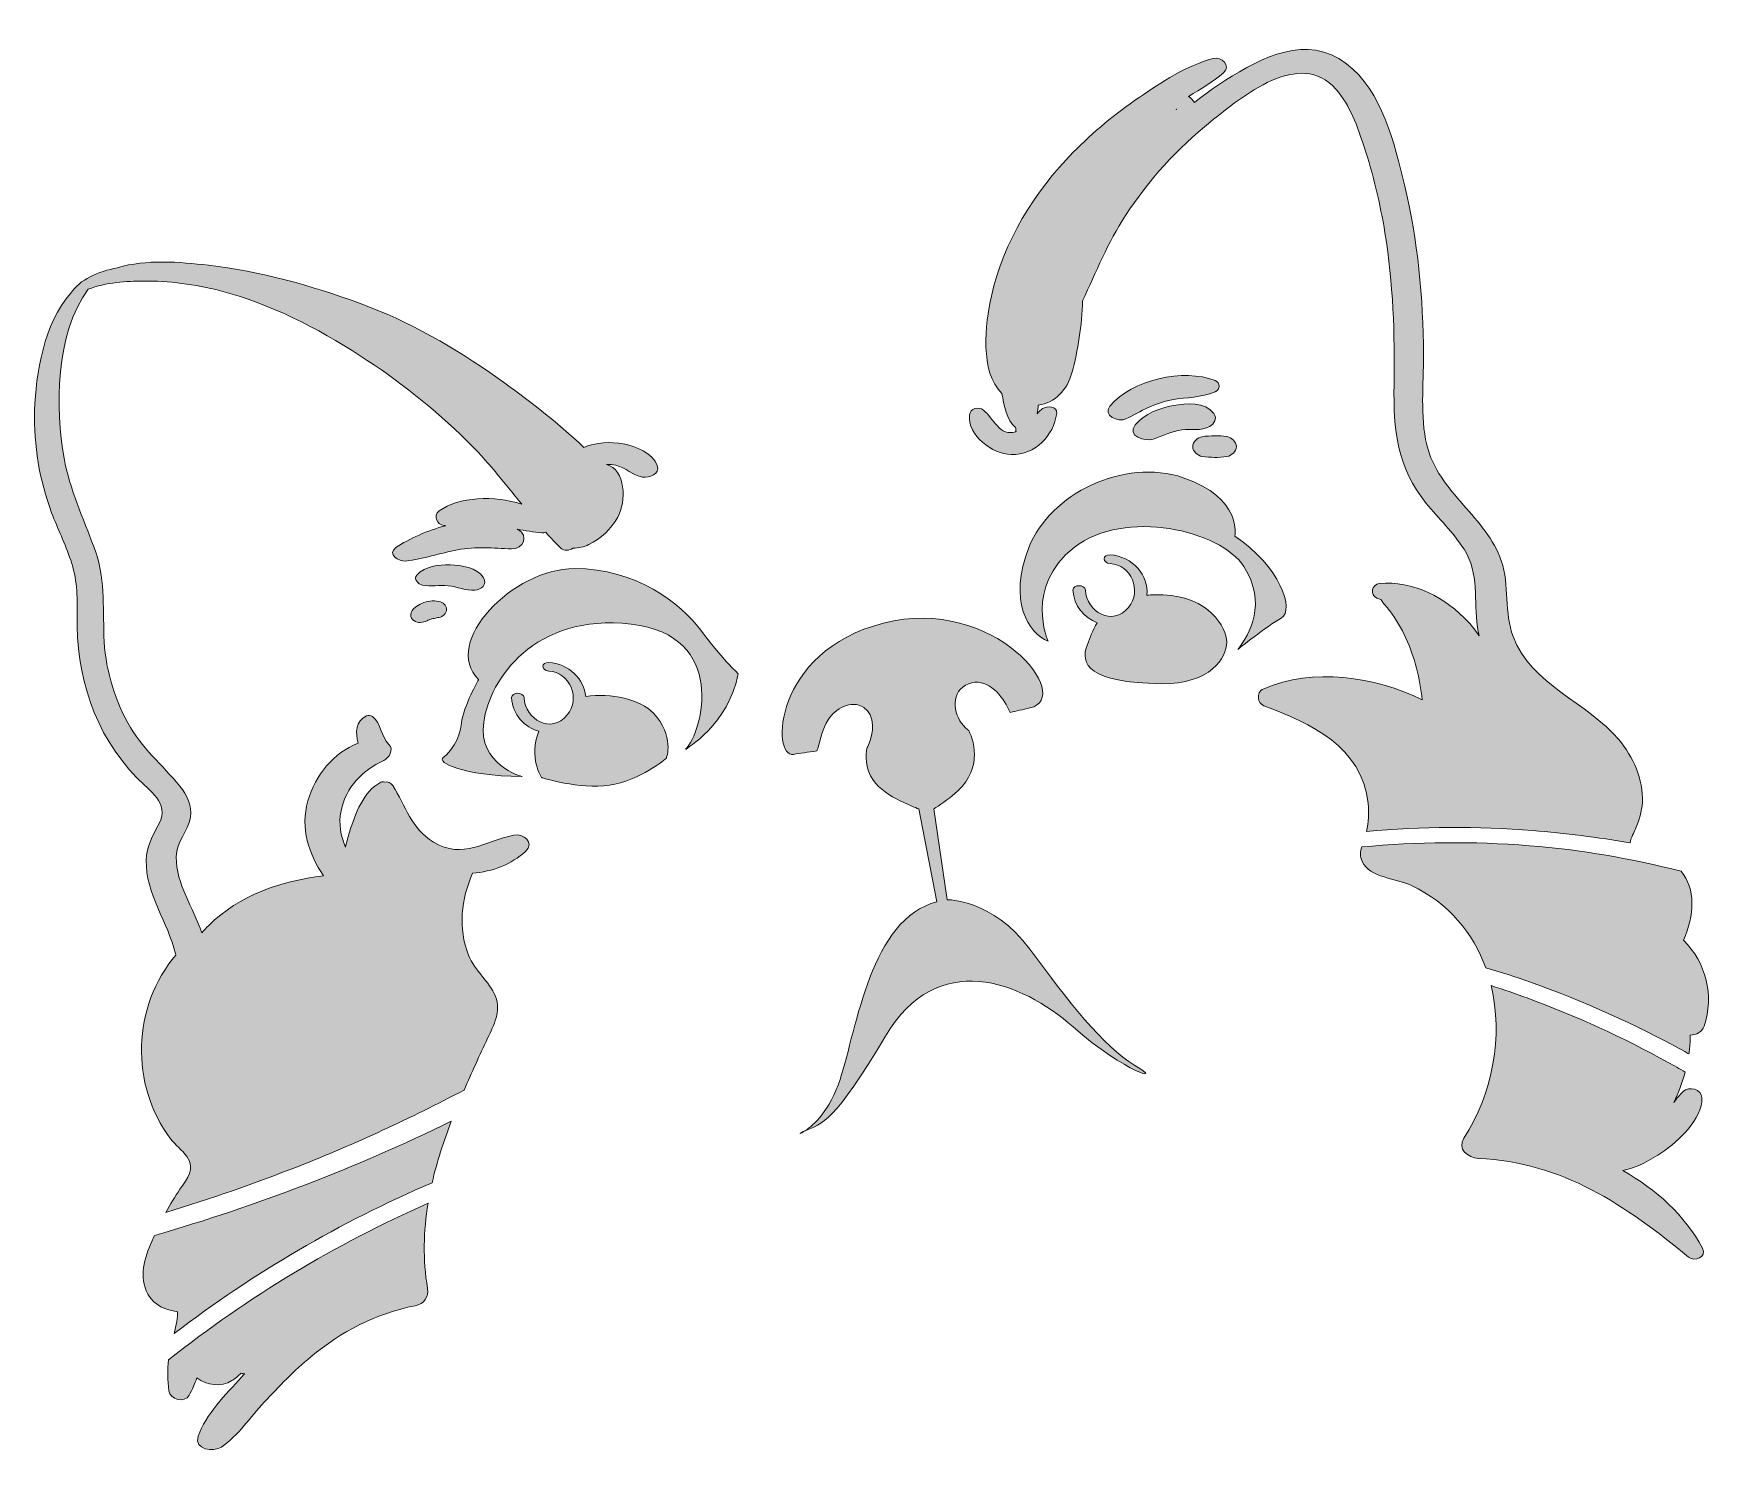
# Model space of a CAD drawing. Header units: inches. Extents: x 0.06 to 5.71, y -5.1 to -0.33.
import ezdxf

# ---------------------------------------------------------------- set-up
doc = ezdxf.new("R2010")
doc.units = ezdxf.units.IN
doc.header["$MEASUREMENT"] = 0
doc.layers.add('Layer 2', color=7, linetype='Continuous')

# ---------------------------------------------------------------- blocks, each defined once
blk = doc.blocks.new('block 2')
at = {"layer": 'Layer 2', "lineweight": 0}
for points, knots in [([(4.548, -2.9188), (4.5265, -2.7266), (4.3566, -2.6508), (4.1977, -2.5902), (4.184, -2.585), (4.179, -2.5751), (4.1798, -2.5651), (4.177, -2.5531), (4.1816, -2.5402), (4.1976, -2.5331), (4.3605, -2.4609), (4.5707, -2.4922), (4.7297, -2.57), (4.7223, -2.4987), (4.7046, -2.4287), (4.6752, -2.3631), (4.6603, -2.33), (4.6428, -2.3), (4.6209, -2.2713), (4.6105, -2.2577), (4.5992, -2.2463), (4.5904, -2.2332), (4.5862, -2.2315), (4.5821, -2.2298), (4.5778, -2.2281), (4.5528, -2.2179), (4.5599, -2.1824), (4.5857, -2.1795), (4.6971, -2.1672), (4.8116, -2.2283), (4.8852, -2.3091), (4.8974, -2.3226), (4.9096, -2.3382), (4.9214, -2.3552), (4.9191, -2.3458), (4.9171, -2.3363), (4.9157, -2.3265), (4.9025, -2.234), (4.9233, -2.1476), (4.8704, -2.0641), (4.8347, -2.0077), (4.7855, -1.9612), (4.7434, -1.9097), (4.646, -1.7904), (4.6325, -1.6612), (4.6351, -1.5118), (4.638, -1.3405), (4.6322, -1.1693), (4.6046, -1), (4.5886, -0.9021), (4.5655, -0.8051), (4.5345, -0.7108), (4.5122, -0.6431), (4.4873, -0.5716), (4.4395, -0.5171), (4.3192, -0.3799), (4.1242, -0.5409), (4.0179, -0.6267), (3.9067, -0.7165), (3.81, -0.8227), (3.7317, -0.9422), (3.6724, -1.0329), (3.6334, -1.1323), (3.5877, -1.2286), (3.5857, -1.3096), (3.5724, -1.3971), (3.5519, -1.4705), (3.5357, -1.5283), (3.4959, -1.5721), (3.4389, -1.5795), (3.4379, -1.5892), (3.4365, -1.5988), (3.4348, -1.6082), (3.441, -1.602), (3.4472, -1.5961), (3.4534, -1.5913), (3.4664, -1.5814), (3.504, -1.5834), (3.5009, -1.6071), (3.4909, -1.6828), (3.428, -1.7473), (3.3478, -1.7458), (3.2845, -1.7446), (3.2003, -1.6813), (3.2073, -1.6123), (3.2095, -1.5906), (3.2392, -1.5833), (3.2548, -1.5965), (3.2869, -1.6237), (3.3113, -1.6864), (3.3619, -1.6691), (3.3628, -1.6688), (3.3636, -1.6683), (3.3644, -1.668), (3.3637, -1.6635), (3.3631, -1.659), (3.3625, -1.6547), (3.3323, -1.6311), (3.3226, -1.5784), (3.3168, -1.5408), (3.2412, -1.4668), (3.2604, -1.308), (3.2813, -1.2132), (3.3219, -1.029), (3.4258, -0.863), (3.5565, -0.7293), (3.6237, -0.6606), (3.6983, -0.5997), (3.7776, -0.5455), (3.853, -0.4939), (3.9377, -0.4369), (4.0268, -0.4142), (4.0552, -0.407), (4.0887, -0.4377), (4.0615, -0.4619), (4.0272, -0.4925), (3.9854, -0.5171), (3.9439, -0.5412), (3.9519, -0.5464), (3.9589, -0.5537), (3.9641, -0.5618), (3.9976, -0.5353), (4.0323, -0.5103), (4.0683, -0.4872), (4.1898, -0.4092), (4.3425, -0.3303), (4.4751, -0.4314), (4.5946, -0.5225), (4.6371, -0.7009), (4.6701, -0.8384), (4.7151, -1.0256), (4.7333, -1.2186), (4.7344, -1.4108), (4.7349, -1.5103), (4.7221, -1.6154), (4.7454, -1.7133), (4.7648, -1.7943), (4.8151, -1.8546), (4.8686, -1.9155), (4.9186, -1.9721), (4.9711, -2.0302), (4.9958, -2.1031), (5.0236, -2.1855), (5.0056, -2.2771), (5.0354, -2.3579), (5.0945, -2.5184), (5.2863, -2.5792), (5.3907, -2.7039), (5.439, -2.7616), (5.4739, -2.8384), (5.4702, -2.9148), (5.4687, -2.9467), (5.4595, -2.9747), (5.4475, -3.0039), (5.4424, -3.0163), (5.4308, -3.0343), (5.4287, -3.0511), (5.3196, -3.0323), (5.2101, -3.0187), (5.1019, -3.01), (4.9162, -2.995), (4.7284, -2.9957), (4.5423, -3.0134), (4.5497, -2.9824), (4.5516, -2.9507), (4.548, -2.9188)], [0, 0, 0, 0, 1, 1, 1, 2, 2, 2, 3, 3, 3, 4, 4, 4, 5, 5, 5, 6, 6, 6, 7, 7, 7, 8, 8, 8, 9, 9, 9, 10, 10, 10, 11, 11, 11, 12, 12, 12, 13, 13, 13, 14, 14, 14, 15, 15, 15, 16, 16, 16, 17, 17, 17, 18, 18, 18, 19, 19, 19, 20, 20, 20, 21, 21, 21, 22, 22, 22, 23, 23, 23, 24, 24, 24, 25, 25, 25, 26, 26, 26, 27, 27, 27, 28, 28, 28, 29, 29, 29, 30, 30, 30, 31, 31, 31, 32, 32, 32, 33, 33, 33, 34, 34, 34, 35, 35, 35, 36, 36, 36, 37, 37, 37, 38, 38, 38, 39, 39, 39, 40, 40, 40, 41, 41, 41, 42, 42, 42, 43, 43, 43, 44, 44, 44, 45, 45, 45, 46, 46, 46, 47, 47, 47, 48, 48, 48, 49, 49, 49, 50, 50, 50, 51, 51, 51, 52, 52, 52, 53, 53, 53, 54, 54, 54, 55, 55, 55, 55]), ([(3.9039, -0.5854), (3.9037, -0.5852), (3.9036, -0.585), (3.9034, -0.5847), (3.9032, -0.5848), (3.9027, -0.5849), (3.9024, -0.585), (3.9029, -0.5851), (3.9034, -0.5852), (3.9039, -0.5854)], [0, 0, 0, 0, 1, 1, 1, 2, 2, 2, 3, 3, 3, 3])]:
    blk.add_open_spline(points, degree=3, knots=knots, dxfattribs=at)

msp = doc.modelspace()

# ---------------------------------------------------------------- hatches: boundary and pattern name
at = {"layer": 'Layer 2', "true_color": 0xffffff}
h = msp.add_hatch(color=7, dxfattribs=at)
h.dxf.hatch_style = 2
edge = h.paths.add_edge_path()
edge.add_spline(control_points=[(0.4666, -4.3714), (0.8104, -4.2724), (1.1453, -4.1432), (1.465, -3.9876), (1.439, -4.0554), (1.4165, -4.1243), (1.4004, -4.1942), (1.0921, -4.326), (0.7995, -4.4976), (0.5334, -4.7011), (0.5399, -4.6742), (0.5455, -4.6455), (0.5441, -4.6284), (0.5043, -4.6188), (0.4695, -4.6119), (0.4449, -4.5683), (0.4128, -4.5113), (0.4341, -4.4471), (0.4576, -4.3912), (0.4605, -4.3846), (0.4636, -4.378), (0.4666, -4.3714)], knot_values=[0, 0, 0, 0, 1, 1, 1, 2, 2, 2, 3, 3, 3, 4, 4, 4, 5, 5, 5, 6, 6, 6, 7, 7, 7, 7], degree=3, periodic=1)
edge = h.paths.add_edge_path()
edge.add_spline(control_points=[(4.0334, -1.4962), (3.9264, -1.456), (3.7543, -1.4929), (3.6796, -1.5829), (3.6532, -1.6146), (3.7088, -1.6375), (3.7331, -1.6257), (3.7859, -1.6003), (3.829, -1.5718), (3.8883, -1.5617), (3.9388, -1.5531), (3.9852, -1.5543), (4.0334, -1.5353), (4.0512, -1.5282), (4.0517, -1.503), (4.0334, -1.4962)], knot_values=[0, 0, 0, 0, 1, 1, 1, 2, 2, 2, 3, 3, 3, 4, 4, 4, 5, 5, 5, 5], degree=3, periodic=1)
edge = h.paths.add_edge_path()
edge.add_spline(control_points=[(4.0292, -1.6079), (4.0003, -1.5676), (3.9364, -1.5737), (3.8933, -1.581), (3.8465, -1.5889), (3.796, -1.6087), (3.7651, -1.6459), (3.7337, -1.6839), (3.7994, -1.7029), (3.8253, -1.694), (3.8576, -1.683), (3.8869, -1.6668), (3.9215, -1.6628), (3.9529, -1.6591), (3.9861, -1.6672), (4.015, -1.6512), (4.0308, -1.6425), (4.0413, -1.6248), (4.0292, -1.6079)], knot_values=[0, 0, 0, 0, 1, 1, 1, 2, 2, 2, 3, 3, 3, 4, 4, 4, 5, 5, 5, 6, 6, 6, 6], degree=3, periodic=1)
edge = h.paths.add_edge_path()
edge.add_spline(control_points=[(4.548, -2.9188), (4.5265, -2.7266), (4.3566, -2.6508), (4.1977, -2.5902), (4.184, -2.585), (4.179, -2.5751), (4.1798, -2.5651), (4.177, -2.5531), (4.1816, -2.5402), (4.1976, -2.5331), (4.3605, -2.4609), (4.5707, -2.4922), (4.7297, -2.57), (4.7223, -2.4987), (4.7046, -2.4287), (4.6752, -2.3631), (4.6603, -2.33), (4.6428, -2.3), (4.6209, -2.2713), (4.6105, -2.2577), (4.5992, -2.2463), (4.5904, -2.2332), (4.5862, -2.2315), (4.5821, -2.2298), (4.5778, -2.2281), (4.5528, -2.2179), (4.5599, -2.1824), (4.5857, -2.1795), (4.6971, -2.1672), (4.8116, -2.2283), (4.8852, -2.3091), (4.8974, -2.3226), (4.9096, -2.3382), (4.9214, -2.3552), (4.9191, -2.3458), (4.9171, -2.3363), (4.9157, -2.3265), (4.9025, -2.234), (4.9233, -2.1476), (4.8704, -2.0641), (4.8347, -2.0077), (4.7855, -1.9612), (4.7434, -1.9097), (4.646, -1.7904), (4.6325, -1.6612), (4.6351, -1.5118), (4.638, -1.3405), (4.6322, -1.1693), (4.6046, -1), (4.5886, -0.9021), (4.5655, -0.8051), (4.5345, -0.7108), (4.5122, -0.6431), (4.4873, -0.5716), (4.4395, -0.5171), (4.3192, -0.3799), (4.1242, -0.5409), (4.0179, -0.6267), (3.9067, -0.7165), (3.81, -0.8227), (3.7317, -0.9422), (3.6724, -1.0329), (3.6334, -1.1323), (3.5877, -1.2286), (3.5857, -1.3096), (3.5724, -1.3971), (3.5519, -1.4705), (3.5357, -1.5283), (3.4959, -1.5721), (3.4389, -1.5795), (3.4379, -1.5892), (3.4365, -1.5988), (3.4348, -1.6082), (3.441, -1.602), (3.4472, -1.5961), (3.4534, -1.5913), (3.4664, -1.5814), (3.504, -1.5834), (3.5009, -1.6071), (3.4909, -1.6828), (3.428, -1.7473), (3.3478, -1.7458), (3.2845, -1.7446), (3.2003, -1.6813), (3.2073, -1.6123), (3.2095, -1.5906), (3.2392, -1.5833), (3.2548, -1.5965), (3.2869, -1.6237), (3.3113, -1.6864), (3.3619, -1.6691), (3.3628, -1.6688), (3.3636, -1.6683), (3.3644, -1.668), (3.3637, -1.6635), (3.3631, -1.659), (3.3625, -1.6547), (3.3323, -1.6311), (3.3226, -1.5784), (3.3168, -1.5408), (3.2412, -1.4668), (3.2604, -1.308), (3.2813, -1.2132), (3.3219, -1.029), (3.4258, -0.863), (3.5565, -0.7293), (3.6237, -0.6606), (3.6983, -0.5997), (3.7776, -0.5455), (3.853, -0.4939), (3.9377, -0.4369), (4.0268, -0.4142), (4.0552, -0.407), (4.0887, -0.4377), (4.0615, -0.4619), (4.0272, -0.4925), (3.9854, -0.5171), (3.9439, -0.5412), (3.9519, -0.5464), (3.9589, -0.5537), (3.9641, -0.5618), (3.9976, -0.5353), (4.0323, -0.5103), (4.0683, -0.4872), (4.1898, -0.4092), (4.3425, -0.3303), (4.4751, -0.4314), (4.5946, -0.5225), (4.6371, -0.7009), (4.6701, -0.8384), (4.7151, -1.0256), (4.7333, -1.2186), (4.7344, -1.4108), (4.7349, -1.5103), (4.7221, -1.6154), (4.7454, -1.7133), (4.7648, -1.7943), (4.8151, -1.8546), (4.8686, -1.9155), (4.9186, -1.9721), (4.9711, -2.0302), (4.9958, -2.1031), (5.0236, -2.1855), (5.0056, -2.2771), (5.0354, -2.3579), (5.0945, -2.5184), (5.2863, -2.5792), (5.3907, -2.7039), (5.439, -2.7616), (5.4739, -2.8384), (5.4702, -2.9148), (5.4687, -2.9467), (5.4595, -2.9747), (5.4475, -3.0039), (5.4424, -3.0163), (5.4308, -3.0343), (5.4287, -3.0511), (5.3196, -3.0323), (5.2101, -3.0187), (5.1019, -3.01), (4.9162, -2.995), (4.7284, -2.9957), (4.5423, -3.0134), (4.5497, -2.9824), (4.5516, -2.9507), (4.548, -2.9188)], knot_values=[0, 0, 0, 0, 1, 1, 1, 2, 2, 2, 3, 3, 3, 4, 4, 4, 5, 5, 5, 6, 6, 6, 7, 7, 7, 8, 8, 8, 9, 9, 9, 10, 10, 10, 11, 11, 11, 12, 12, 12, 13, 13, 13, 14, 14, 14, 15, 15, 15, 16, 16, 16, 17, 17, 17, 18, 18, 18, 19, 19, 19, 20, 20, 20, 21, 21, 21, 22, 22, 22, 23, 23, 23, 24, 24, 24, 25, 25, 25, 26, 26, 26, 27, 27, 27, 28, 28, 28, 29, 29, 29, 30, 30, 30, 31, 31, 31, 32, 32, 32, 33, 33, 33, 34, 34, 34, 35, 35, 35, 36, 36, 36, 37, 37, 37, 38, 38, 38, 39, 39, 39, 40, 40, 40, 41, 41, 41, 42, 42, 42, 43, 43, 43, 44, 44, 44, 45, 45, 45, 46, 46, 46, 47, 47, 47, 48, 48, 48, 49, 49, 49, 50, 50, 50, 51, 51, 51, 52, 52, 52, 53, 53, 53, 54, 54, 54, 55, 55, 55, 55], degree=3, periodic=1)
edge = h.paths.add_edge_path()
edge.add_spline(control_points=[(3.9039, -0.5854), (3.9037, -0.5852), (3.9036, -0.585), (3.9034, -0.5847), (3.9032, -0.5848), (3.9027, -0.5849), (3.9024, -0.585), (3.9029, -0.5851), (3.9034, -0.5852), (3.9039, -0.5854)], knot_values=[0, 0, 0, 0, 1, 1, 1, 2, 2, 2, 3, 3, 3, 3], degree=3, periodic=1)
edge = h.paths.add_edge_path()
edge.add_spline(control_points=[(3.8586, -2.2174), (3.8386, -2.2167), (3.8206, -2.2173), (3.8039, -2.2188), (3.8125, -2.1532), (3.7554, -2.087), (3.6801, -2.0829), (3.6542, -2.0815), (3.6545, -2.1107), (3.6801, -2.1121), (3.753, -2.116), (3.7876, -2.204), (3.7425, -2.2594), (3.6891, -2.3252), (3.6011, -2.2755), (3.5971, -2.2013), (3.5961, -2.1817), (3.5544, -2.1819), (3.5555, -2.2013), (3.5583, -2.2548), (3.5933, -2.2945), (3.6372, -2.311), (3.6221, -2.3358), (3.6128, -2.3617), (3.604, -2.3838), (3.5768, -2.4517), (3.6107, -2.5128), (3.8518, -2.5162), (4.019, -2.5185), (4.0724, -2.4279), (4.0724, -2.377), (4.0724, -2.326), (4.0116, -2.2227), (3.8586, -2.2174)], knot_values=[0, 0, 0, 0, 1, 1, 1, 2, 2, 2, 3, 3, 3, 4, 4, 4, 5, 5, 5, 6, 6, 6, 7, 7, 7, 8, 8, 8, 9, 9, 9, 10, 10, 10, 11, 11, 11, 11], degree=3, periodic=1)
edge = h.paths.add_edge_path()
edge.add_spline(control_points=[(5.6086, -3.3789), (5.6456, -3.2949), (5.6497, -3.2056), (5.6001, -3.1467), (5.4342, -3.1045), (5.2648, -3.0746), (5.0901, -3.0608), (4.9015, -3.0459), (4.7133, -3.048), (4.5264, -3.065), (4.5219, -3.0809), (4.5201, -3.097), (4.5277, -3.1141), (4.5521, -3.1684), (4.6466, -3.1717), (4.6934, -3.1943), (4.8194, -3.2548), (4.901, -3.3552), (4.9434, -3.4713), (4.9937, -3.486), (5.0437, -3.502), (5.0936, -3.5195), (5.2728, -3.5827), (5.4462, -3.6616), (5.6126, -3.7533), (5.6173, -3.7559), (5.622, -3.7586), (5.6267, -3.7612), (5.6273, -3.7569), (5.628, -3.7526), (5.6285, -3.7484), (5.6304, -3.7326), (5.6312, -3.7156), (5.6311, -3.698), (5.6514, -3.697), (5.6709, -3.6876), (5.6775, -3.6678), (5.7123, -3.5636), (5.6845, -3.4545), (5.6086, -3.3789)], knot_values=[0, 0, 0, 0, 1, 1, 1, 2, 2, 2, 3, 3, 3, 4, 4, 4, 5, 5, 5, 6, 6, 6, 7, 7, 7, 8, 8, 8, 9, 9, 9, 10, 10, 10, 11, 11, 11, 12, 12, 12, 13, 13, 13, 13], degree=3, periodic=1)
edge = h.paths.add_edge_path()
edge.add_spline(control_points=[(3.9897, -1.7519), (4.0185, -1.7556), (4.0445, -1.7569), (4.0733, -1.7521), (4.0889, -1.7495), (4.105, -1.7356), (4.105, -1.7188), (4.105, -1.7021), (4.089, -1.6881), (4.0733, -1.6855), (4.0445, -1.6807), (4.0185, -1.682), (3.9897, -1.6856), (3.9741, -1.6876), (3.9582, -1.7025), (3.9582, -1.7188), (3.9582, -1.735), (3.9741, -1.75), (3.9897, -1.7519)], knot_values=[0, 0, 0, 0, 1, 1, 1, 2, 2, 2, 3, 3, 3, 4, 4, 4, 5, 5, 5, 6, 6, 6, 6], degree=3, periodic=1)
edge = h.paths.add_edge_path()
edge.add_spline(control_points=[(4.2558, -2.2955), (4.3033, -2.2683), (4.249, -2.119), (4.0996, -2.0205), (4.0996, -2.0205), (4.1268, -1.8915), (3.9265, -1.8236), (3.7262, -1.7557), (3.4783, -1.8779), (3.4071, -2.0579), (3.3358, -2.2378), (3.4071, -2.3464), (3.4716, -2.3736), (3.4716, -2.3736), (3.3901, -2.1903), (3.5598, -2.0579), (3.7296, -1.9255), (4.0521, -2.0001), (4.1301, -2.1224), (4.2082, -2.2446), (4.1505, -2.3498), (4.1098, -2.4007), (4.1098, -2.4007), (4.2082, -2.3226), (4.2558, -2.2955)], knot_values=[0, 0, 0, 0, 1, 1, 1, 2, 2, 2, 3, 3, 3, 4, 4, 4, 5, 5, 5, 6, 6, 6, 7, 7, 7, 8, 8, 8, 8], degree=3, periodic=1)
edge = h.paths.add_edge_path()
edge.add_spline(control_points=[(0.5146, -4.7893), (0.5105, -4.8241), (0.5103, -4.8579), (0.5154, -4.8938), (0.5194, -4.9222), (0.5683, -4.9372), (0.5836, -4.9086), (0.5938, -4.8895), (0.6023, -4.8701), (0.6094, -4.8505), (0.643, -4.8753), (0.6914, -4.8824), (0.7271, -4.8594), (0.7385, -4.8521), (0.7487, -4.8437), (0.7584, -4.8348), (0.7623, -4.8356), (0.7662, -4.8361), (0.7702, -4.8364), (0.7664, -4.8405), (0.7625, -4.8445), (0.7588, -4.8486), (0.7088, -4.9036), (0.6376, -4.9751), (0.6141, -5.0463), (0.599, -5.092), (0.6657, -5.1008), (0.6925, -5.0828), (0.7485, -5.045), (0.7898, -4.9807), (0.8361, -4.9318), (0.8863, -4.8788), (0.9363, -4.8262), (0.9926, -4.7796), (1.0952, -4.6946), (1.2121, -4.6331), (1.3436, -4.6078), (1.3732, -4.6021), (1.3901, -4.5782), (1.3852, -4.5492), (1.3686, -4.4519), (1.3714, -4.3565), (1.3868, -4.2631), (1.0755, -4.4011), (0.7817, -4.5781), (0.5146, -4.7893)], knot_values=[0, 0, 0, 0, 1, 1, 1, 2, 2, 2, 3, 3, 3, 4, 4, 4, 5, 5, 5, 6, 6, 6, 7, 7, 7, 8, 8, 8, 9, 9, 9, 10, 10, 10, 11, 11, 11, 12, 12, 12, 13, 13, 13, 14, 14, 14, 15, 15, 15, 15], degree=3, periodic=1)
edge = h.paths.add_edge_path()
edge.add_spline(control_points=[(1.917, -2.5593), (1.9125, -2.5013), (1.8597, -2.4483), (1.7926, -2.4447), (1.7667, -2.4433), (1.767, -2.4725), (1.7926, -2.4738), (1.8654, -2.4778), (1.9001, -2.5658), (1.855, -2.6212), (1.8015, -2.6869), (1.7136, -2.6372), (1.7096, -2.5631), (1.7085, -2.5434), (1.6669, -2.5437), (1.6679, -2.5631), (1.671, -2.6207), (1.7113, -2.6624), (1.7599, -2.6762), (1.7233, -2.7645), (1.769, -2.8321), (1.769, -2.8321), (1.769, -2.8321), (1.8955, -2.8719), (1.9966, -2.8574), (2.0978, -2.843), (2.1881, -2.7671), (2.1881, -2.7671), (2.1881, -2.7671), (2.217, -2.6912), (2.1448, -2.6153), (2.1004, -2.5688), (2.0032, -2.5455), (1.917, -2.5593)], knot_values=[0, 0, 0, 0, 1, 1, 1, 2, 2, 2, 3, 3, 3, 4, 4, 4, 5, 5, 5, 6, 6, 6, 7, 7, 7, 8, 8, 8, 9, 9, 9, 10, 10, 10, 11, 11, 11, 11], degree=3, periodic=1)
edge = h.paths.add_edge_path()
edge.add_spline(control_points=[(2.6548, -4.0195), (2.6543, -4.0197), (2.6539, -4.0199), (2.6534, -4.02), (2.6299, -4.0297), (2.6357, -4.0321), (2.6548, -4.0195)], knot_values=[0, 0, 0, 0, 1, 1, 1, 2, 2, 2, 2], degree=3, periodic=1)
edge = h.paths.add_edge_path()
edge.add_spline(control_points=[(1.6749, -3.0253), (1.5787, -3.0454), (1.5041, -3.1087), (1.4057, -3.0487), (1.3303, -3.0027), (1.3112, -2.9286), (1.2683, -2.8583), (1.2625, -2.8489), (1.2511, -2.8454), (1.2402, -2.8468), (1.2364, -2.8456), (1.232, -2.8458), (1.2286, -2.8475), (1.169, -2.8771), (1.1419, -2.9546), (1.1228, -3.0149), (1.1175, -3.0315), (1.1131, -3.0484), (1.1094, -3.0655), (1.0931, -3.0284), (1.0853, -2.9885), (1.0942, -2.9438), (1.1101, -2.8638), (1.1659, -2.8075), (1.2378, -2.7741), (1.2559, -2.7657), (1.2728, -2.7384), (1.2554, -2.7204), (1.2274, -2.6914), (1.2299, -2.6514), (1.2002, -2.6268), (1.1949, -2.6224), (1.1862, -2.6218), (1.1801, -2.6247), (1.1434, -2.6425), (1.1416, -2.6808), (1.1519, -2.7162), (1.0695, -2.7487), (1.0069, -2.8236), (0.9829, -2.9099), (0.9564, -3.0051), (0.986, -3.0869), (1.0351, -3.1624), (0.8929, -3.179), (0.7522, -3.2264), (0.6492, -3.3293), (0.6414, -3.3371), (0.634, -3.3452), (0.6267, -3.3536), (0.5967, -3.2688), (0.5393, -3.1898), (0.5404, -3.0988), (0.541, -3.0456), (0.5796, -3.0146), (0.5878, -2.9655), (0.5943, -2.9259), (0.5767, -2.891), (0.5522, -2.8609), (0.4929, -2.788), (0.423, -2.7324), (0.377, -2.6479), (0.3285, -2.5591), (0.3002, -2.458), (0.2969, -2.3568), (0.2935, -2.2513), (0.3015, -2.1593), (0.2639, -2.0582), (0.2265, -1.9577), (0.1821, -1.8642), (0.163, -1.7577), (0.1333, -1.5926), (0.1331, -1.3394), (0.2442, -1.19), (0.302, -1.1659), (0.3779, -1.163), (0.427, -1.1624), (0.5157, -1.1613), (0.6033, -1.1729), (0.6891, -1.1952), (0.8561, -1.2386), (1.014, -1.3202), (1.1585, -1.4132), (1.2873, -1.4962), (1.4078, -1.5919), (1.5173, -1.699), (1.5848, -1.765), (1.6425, -1.8396), (1.7019, -1.9126), (1.6098, -1.8826), (1.4911, -1.8873), (1.424, -1.9353), (1.4028, -1.9505), (1.4168, -1.9816), (1.4401, -1.9843), (1.4424, -1.9846), (1.4446, -1.9846), (1.4468, -1.9848), (1.3842, -2.0009), (1.3246, -2.0281), (1.2788, -2.0587), (1.2468, -2.0801), (1.2893, -2.1065), (1.3116, -2.1037), (1.3704, -2.0964), (1.4277, -2.0775), (1.4859, -2.0662), (1.5479, -2.0542), (1.6051, -2.0603), (1.6675, -2.0627), (1.7067, -2.0642), (1.7273, -2.0178), (1.6894, -1.9979), (1.6884, -1.9974), (1.6873, -1.997), (1.6863, -1.9965), (1.7138, -2.0016), (1.7414, -2.0066), (1.7698, -2.0088), (1.7744, -2.0091), (1.7787, -2.0085), (1.7825, -2.0072), (1.7993, -2.0257), (1.8164, -2.0438), (1.8344, -2.0612), (1.8437, -2.0702), (1.8632, -2.0689), (1.8739, -2.0605), (1.8927, -2.0609), (1.9125, -2.0555), (1.9277, -2.0484), (1.9674, -2.0298), (2.0033, -1.9944), (2.0245, -1.9563), (2.0541, -1.9032), (2.0519, -1.7964), (1.9867, -1.7789), (1.9974, -1.7786), (2.008, -1.7791), (2.0187, -1.7816), (2.0519, -1.7896), (2.0743, -1.8166), (2.1082, -1.8214), (2.1306, -1.8246), (2.1677, -1.812), (2.1574, -1.782), (2.1434, -1.741), (2.0832, -1.7174), (2.0434, -1.7099), (2.0022, -1.7021), (1.9507, -1.7043), (1.9105, -1.7215), (1.8208, -1.6361), (1.7211, -1.5594), (1.6213, -1.4889), (1.4768, -1.3869), (1.3232, -1.2975), (1.1566, -1.2368), (0.9921, -1.1768), (0.8227, -1.1287), (0.6484, -1.1092), (0.5494, -1.0982), (0.4398, -1.0885), (0.3431, -1.1174), (0.2771, -1.1306), (0.2158, -1.1563), (0.1849, -1.2041), (0.0951, -1.3039), (0.0677, -1.4751), (0.064, -1.5973), (0.0605, -1.7147), (0.0799, -1.8313), (0.1211, -1.9413), (0.1412, -1.9948), (0.1669, -2.0461), (0.1851, -2.1003), (0.2058, -2.1621), (0.2087, -2.2204), (0.2071, -2.2851), (0.2021, -2.4884), (0.2637, -2.6829), (0.4067, -2.8316), (0.4507, -2.8774), (0.5187, -2.916), (0.4822, -2.9863), (0.4603, -3.0286), (0.4406, -3.0604), (0.4392, -3.1101), (0.4361, -3.2224), (0.5131, -3.3184), (0.5375, -3.4246), (0.5379, -3.426), (0.5385, -3.4273), (0.539, -3.4286), (0.3922, -3.5992), (0.3842, -3.8665), (0.5211, -4.0462), (0.5373, -4.0674), (0.5605, -4.0846), (0.5755, -4.1061), (0.6058, -4.1497), (0.5778, -4.1773), (0.5523, -4.2159), (0.5354, -4.2413), (0.5196, -4.2676), (0.5049, -4.2944), (0.6555, -4.2482), (0.8043, -4.1964), (0.9507, -4.139), (1.1429, -4.0637), (1.3275, -3.9769), (1.508, -3.8826), (1.5334, -3.8238), (1.5604, -3.7657), (1.5871, -3.7085), (1.6084, -3.6627), (1.6333, -3.6184), (1.6133, -3.5677), (1.5931, -3.5164), (1.544, -3.4823), (1.5231, -3.4292), (1.487, -3.3374), (1.4984, -3.2405), (1.5365, -3.1536), (1.6031, -3.1481), (1.6687, -3.123), (1.7149, -3.0802), (1.7461, -3.0513), (1.7077, -3.0185), (1.6749, -3.0253)], knot_values=[0, 0, 0, 0, 1, 1, 1, 2, 2, 2, 3, 3, 3, 4, 4, 4, 5, 5, 5, 6, 6, 6, 7, 7, 7, 8, 8, 8, 9, 9, 9, 10, 10, 10, 11, 11, 11, 12, 12, 12, 13, 13, 13, 14, 14, 14, 15, 15, 15, 16, 16, 16, 17, 17, 17, 18, 18, 18, 19, 19, 19, 20, 20, 20, 21, 21, 21, 22, 22, 22, 23, 23, 23, 24, 24, 24, 25, 25, 25, 26, 26, 26, 27, 27, 27, 28, 28, 28, 29, 29, 29, 30, 30, 30, 31, 31, 31, 32, 32, 32, 33, 33, 33, 34, 34, 34, 35, 35, 35, 36, 36, 36, 37, 37, 37, 38, 38, 38, 39, 39, 39, 40, 40, 40, 41, 41, 41, 42, 42, 42, 43, 43, 43, 44, 44, 44, 45, 45, 45, 46, 46, 46, 47, 47, 47, 48, 48, 48, 49, 49, 49, 50, 50, 50, 51, 51, 51, 52, 52, 52, 53, 53, 53, 54, 54, 54, 55, 55, 55, 56, 56, 56, 57, 57, 57, 58, 58, 58, 59, 59, 59, 60, 60, 60, 61, 61, 61, 62, 62, 62, 63, 63, 63, 64, 64, 64, 65, 65, 65, 66, 66, 66, 67, 67, 67, 68, 68, 68, 69, 69, 69, 70, 70, 70, 71, 71, 71, 72, 72, 72, 73, 73, 73, 74, 74, 74, 75, 75, 75, 76, 76, 76, 76], degree=3, periodic=1)
edge = h.paths.add_edge_path()
edge.add_spline(control_points=[(3.7635, -3.7994), (3.6583, -3.7383), (3.5361, -3.5787), (3.4105, -3.409), (3.2848, -3.2392), (3.1321, -3.2426), (3.1321, -3.2426), (3.1321, -3.2426), (3.0879, -2.9371), (3.0879, -2.9371), (3.0879, -2.9371), (3.1292, -2.9093), (3.1495, -2.8933), (3.253, -2.812), (3.2251, -2.7159), (3.2052, -2.6737), (3.2013, -2.6706), (3.1976, -2.6676), (3.194, -2.6643), (3.1561, -2.6294), (3.1405, -2.5505), (3.194, -2.5213), (3.2524, -2.4895), (3.3041, -2.5391), (3.3307, -2.5864), (3.3356, -2.5951), (3.3401, -2.6038), (3.3445, -2.6127), (3.3644, -2.608), (3.3862, -2.603), (3.4105, -2.5976), (3.5632, -2.5637), (3.2916, -2.2174), (2.9182, -2.3125), (2.5448, -2.4075), (2.5414, -2.7674), (2.6161, -2.7538), (2.6365, -2.7501), (2.6644, -2.7461), (2.6941, -2.7423), (2.695, -2.7396), (2.6961, -2.7372), (2.697, -2.7343), (2.7072, -2.7016), (2.7134, -2.6676), (2.7321, -2.6382), (2.7562, -2.6004), (2.8087, -2.5682), (2.8523, -2.5961), (2.8914, -2.621), (2.8851, -2.6854), (2.8681, -2.7217), (2.8663, -2.7257), (2.8642, -2.7297), (2.8619, -2.7336), (2.8588, -2.754), (2.856, -2.8009), (2.8843, -2.8421), (2.9216, -2.8964), (3.037, -2.9371), (3.037, -2.9371), (3.037, -2.9371), (3.0981, -3.2494), (3.0981, -3.2494), (2.8741, -3.3071), (2.8299, -3.6704), (2.7722, -3.8469), (2.738, -3.9515), (2.6824, -4.0012), (2.6548, -4.0195), (2.7118, -3.9962), (2.7532, -3.9906), (2.925, -3.7009), (3.0981, -3.409), (3.3799, -3.5142), (3.5564, -3.6704), (3.733, -3.8265), (3.8687, -3.8605), (3.7635, -3.7994)], knot_values=[0, 0, 0, 0, 1, 1, 1, 2, 2, 2, 3, 3, 3, 4, 4, 4, 5, 5, 5, 6, 6, 6, 7, 7, 7, 8, 8, 8, 9, 9, 9, 10, 10, 10, 11, 11, 11, 12, 12, 12, 13, 13, 13, 14, 14, 14, 15, 15, 15, 16, 16, 16, 17, 17, 17, 18, 18, 18, 19, 19, 19, 20, 20, 20, 21, 21, 21, 22, 22, 22, 23, 23, 23, 24, 24, 24, 25, 25, 25, 26, 26, 26, 26], degree=3, periodic=1)
edge = h.paths.add_edge_path()
edge.add_spline(control_points=[(5.405, -4.1535), (5.4527, -4.1423), (5.5002, -4.1166), (5.5354, -4.0928), (5.591, -4.0552), (5.6731, -3.9802), (5.6706, -3.908), (5.6697, -3.8799), (5.626, -3.8684), (5.6073, -3.887), (5.5953, -3.8988), (5.5851, -3.9116), (5.5755, -3.9247), (5.5918, -3.8912), (5.6047, -3.8563), (5.614, -3.8219), (5.5951, -3.8109), (5.5761, -3.8001), (5.5569, -3.7895), (5.4045, -3.7057), (5.2461, -3.6326), (5.0827, -3.5729), (5.0427, -3.5582), (5.0022, -3.5444), (4.9615, -3.5313), (5.0024, -3.7007), (4.9677, -3.8935), (4.8701, -4.0443), (4.8464, -4.0809), (4.8837, -4.1106), (4.9187, -4.1121), (5.1994, -4.1241), (5.4158, -4.2706), (5.6251, -4.444), (5.6462, -4.4615), (5.6882, -4.4439), (5.6726, -4.4147), (5.6128, -4.3028), (5.5171, -4.2165), (5.405, -4.1535)], knot_values=[0, 0, 0, 0, 1, 1, 1, 2, 2, 2, 3, 3, 3, 4, 4, 4, 5, 5, 5, 6, 6, 6, 7, 7, 7, 8, 8, 8, 9, 9, 9, 10, 10, 10, 11, 11, 11, 12, 12, 12, 13, 13, 13, 13], degree=3, periodic=1)
edge = h.paths.add_edge_path()
edge.add_spline(control_points=[(1.5439, -2.2014), (1.5659, -2.1993), (1.5867, -2.1836), (1.5734, -2.1602), (1.5533, -2.1251), (1.4973, -2.1182), (1.4608, -2.1168), (1.4222, -2.1154), (1.3771, -2.1206), (1.3498, -2.1499), (1.3367, -2.1639), (1.3538, -2.1821), (1.3676, -2.1849), (1.3965, -2.1907), (1.4255, -2.1835), (1.4547, -2.1869), (1.4844, -2.1903), (1.514, -2.2042), (1.5439, -2.2014)], knot_values=[0, 0, 0, 0, 1, 1, 1, 2, 2, 2, 3, 3, 3, 4, 4, 4, 5, 5, 5, 6, 6, 6, 6], degree=3, periodic=1)
edge = h.paths.add_edge_path()
edge.add_spline(control_points=[(2.3037, -2.3362), (2.2359, -2.2446), (2.0865, -2.1291), (1.8794, -2.1291), (1.6723, -2.1291), (1.4313, -2.377), (1.5569, -2.5026), (1.5569, -2.5026), (1.506, -2.5908), (1.4992, -2.6485), (1.4924, -2.7063), (1.4618, -2.747), (1.4381, -2.764), (1.4143, -2.7809), (1.5026, -2.8251), (1.7029, -2.8285), (1.7029, -2.8285), (1.5535, -2.7877), (1.5739, -2.6452), (1.5942, -2.5026), (1.7436, -2.2785), (2.0695, -2.3159), (2.3954, -2.3532), (2.3105, -2.6791), (2.2528, -2.7368), (2.2528, -2.7368), (2.3988, -2.6519), (2.4294, -2.4822), (2.4294, -2.4822), (2.3716, -2.4279), (2.3037, -2.3362)], knot_values=[0, 0, 0, 0, 1, 1, 1, 2, 2, 2, 3, 3, 3, 4, 4, 4, 5, 5, 5, 6, 6, 6, 7, 7, 7, 8, 8, 8, 9, 9, 9, 10, 10, 10, 10], degree=3, periodic=1)
edge = h.paths.add_edge_path()
edge.add_spline(control_points=[(1.3657, -2.2463), (1.3583, -2.2495), (1.3512, -2.2539), (1.3445, -2.2585), (1.3343, -2.2656), (1.3303, -2.2725), (1.3284, -2.2846), (1.3259, -2.3003), (1.3483, -2.3111), (1.3606, -2.3104), (1.3692, -2.3098), (1.3764, -2.3084), (1.3841, -2.3045), (1.3862, -2.3034), (1.3883, -2.3022), (1.3905, -2.3011), (1.3911, -2.3009), (1.3952, -2.2993), (1.3965, -2.2987), (1.3978, -2.2984), (1.4004, -2.2978), (1.4008, -2.2977), (1.4031, -2.2972), (1.4055, -2.2969), (1.4079, -2.2965), (1.4131, -2.2956), (1.4182, -2.2942), (1.4234, -2.2932), (1.4361, -2.291), (1.4491, -2.28), (1.4491, -2.2663), (1.4491, -2.2528), (1.4361, -2.2415), (1.4234, -2.2394), (1.4027, -2.236), (1.385, -2.238), (1.3657, -2.2463)], knot_values=[0, 0, 0, 0, 1, 1, 1, 2, 2, 2, 3, 3, 3, 4, 4, 4, 5, 5, 5, 6, 6, 6, 7, 7, 7, 8, 8, 8, 9, 9, 9, 10, 10, 10, 11, 11, 11, 12, 12, 12, 12], degree=3, periodic=1)

# ---------------------------------------------------------------- linework, layer by layer
at = {"layer": 'Layer 2', "lineweight": 0}
for points, knots in [([(1.6749, -3.0253), (1.5787, -3.0454), (1.5041, -3.1087), (1.4057, -3.0487), (1.3303, -3.0027), (1.3112, -2.9286), (1.2683, -2.8583), (1.2625, -2.8489), (1.2511, -2.8454), (1.2402, -2.8468), (1.2364, -2.8456), (1.232, -2.8458), (1.2286, -2.8475), (1.169, -2.8771), (1.1419, -2.9546), (1.1228, -3.0149), (1.1175, -3.0315), (1.1131, -3.0484), (1.1094, -3.0655), (1.0931, -3.0284), (1.0853, -2.9885), (1.0942, -2.9438), (1.1101, -2.8638), (1.1659, -2.8075), (1.2378, -2.7741), (1.2559, -2.7657), (1.2728, -2.7384), (1.2554, -2.7204), (1.2274, -2.6914), (1.2299, -2.6514), (1.2002, -2.6268), (1.1949, -2.6224), (1.1862, -2.6218), (1.1801, -2.6247), (1.1434, -2.6425), (1.1416, -2.6808), (1.1519, -2.7162), (1.0695, -2.7487), (1.0069, -2.8236), (0.9829, -2.9099), (0.9564, -3.0051), (0.986, -3.0869), (1.0351, -3.1624), (0.8929, -3.179), (0.7522, -3.2264), (0.6492, -3.3293), (0.6414, -3.3371), (0.634, -3.3452), (0.6267, -3.3536), (0.5967, -3.2688), (0.5393, -3.1898), (0.5404, -3.0988), (0.541, -3.0456), (0.5796, -3.0146), (0.5878, -2.9655), (0.5943, -2.9259), (0.5767, -2.891), (0.5522, -2.8609), (0.4929, -2.788), (0.423, -2.7324), (0.377, -2.6479), (0.3285, -2.5591), (0.3002, -2.458), (0.2969, -2.3568), (0.2935, -2.2513), (0.3015, -2.1593), (0.2639, -2.0582), (0.2265, -1.9577), (0.1821, -1.8642), (0.163, -1.7577), (0.1333, -1.5926), (0.1331, -1.3394), (0.2442, -1.19), (0.302, -1.1659), (0.3779, -1.163), (0.427, -1.1624), (0.5157, -1.1613), (0.6033, -1.1729), (0.6891, -1.1952), (0.8561, -1.2386), (1.014, -1.3202), (1.1585, -1.4132), (1.2873, -1.4962), (1.4078, -1.5919), (1.5173, -1.699), (1.5848, -1.765), (1.6425, -1.8396), (1.7019, -1.9126), (1.6098, -1.8826), (1.4911, -1.8873), (1.424, -1.9353), (1.4028, -1.9505), (1.4168, -1.9816), (1.4401, -1.9843), (1.4424, -1.9846), (1.4446, -1.9846), (1.4468, -1.9848), (1.3842, -2.0009), (1.3246, -2.0281), (1.2788, -2.0587), (1.2468, -2.0801), (1.2893, -2.1065), (1.3116, -2.1037), (1.3704, -2.0964), (1.4277, -2.0775), (1.4859, -2.0662), (1.5479, -2.0542), (1.6051, -2.0603), (1.6675, -2.0627), (1.7067, -2.0642), (1.7273, -2.0178), (1.6894, -1.9979), (1.6884, -1.9974), (1.6873, -1.997), (1.6863, -1.9965), (1.7138, -2.0016), (1.7414, -2.0066), (1.7698, -2.0088), (1.7744, -2.0091), (1.7787, -2.0085), (1.7825, -2.0072), (1.7993, -2.0257), (1.8164, -2.0438), (1.8344, -2.0612), (1.8437, -2.0702), (1.8632, -2.0689), (1.8739, -2.0605), (1.8927, -2.0609), (1.9125, -2.0555), (1.9277, -2.0484), (1.9674, -2.0298), (2.0033, -1.9944), (2.0245, -1.9563), (2.0541, -1.9032), (2.0519, -1.7964), (1.9867, -1.7789), (1.9974, -1.7786), (2.008, -1.7791), (2.0187, -1.7816), (2.0519, -1.7896), (2.0743, -1.8166), (2.1082, -1.8214), (2.1306, -1.8246), (2.1677, -1.812), (2.1574, -1.782), (2.1434, -1.741), (2.0832, -1.7174), (2.0434, -1.7099), (2.0022, -1.7021), (1.9507, -1.7043), (1.9105, -1.7215), (1.8208, -1.6361), (1.7211, -1.5594), (1.6213, -1.4889), (1.4768, -1.3869), (1.3232, -1.2975), (1.1566, -1.2368), (0.9921, -1.1768), (0.8227, -1.1287), (0.6484, -1.1092), (0.5494, -1.0982), (0.4398, -1.0885), (0.3431, -1.1174), (0.2771, -1.1306), (0.2158, -1.1563), (0.1849, -1.2041), (0.0951, -1.3039), (0.0677, -1.4751), (0.064, -1.5973), (0.0605, -1.7147), (0.0799, -1.8313), (0.1211, -1.9413), (0.1412, -1.9948), (0.1669, -2.0461), (0.1851, -2.1003), (0.2058, -2.1621), (0.2087, -2.2204), (0.2071, -2.2851), (0.2021, -2.4884), (0.2637, -2.6829), (0.4067, -2.8316), (0.4507, -2.8774), (0.5187, -2.916), (0.4822, -2.9863), (0.4603, -3.0286), (0.4406, -3.0604), (0.4392, -3.1101), (0.4361, -3.2224), (0.5131, -3.3184), (0.5375, -3.4246), (0.5379, -3.426), (0.5385, -3.4273), (0.539, -3.4286), (0.3922, -3.5992), (0.3842, -3.8665), (0.5211, -4.0462), (0.5373, -4.0674), (0.5605, -4.0846), (0.5755, -4.1061), (0.6058, -4.1497), (0.5778, -4.1773), (0.5523, -4.2159), (0.5354, -4.2413), (0.5196, -4.2676), (0.5049, -4.2944), (0.6555, -4.2482), (0.8043, -4.1964), (0.9507, -4.139), (1.1429, -4.0637), (1.3275, -3.9769), (1.508, -3.8826), (1.5334, -3.8238), (1.5604, -3.7657), (1.5871, -3.7085), (1.6084, -3.6627), (1.6333, -3.6184), (1.6133, -3.5677), (1.5931, -3.5164), (1.544, -3.4823), (1.5231, -3.4292), (1.487, -3.3374), (1.4984, -3.2405), (1.5365, -3.1536), (1.6031, -3.1481), (1.6687, -3.123), (1.7149, -3.0802), (1.7461, -3.0513), (1.7077, -3.0185), (1.6749, -3.0253)], [0, 0, 0, 0, 1, 1, 1, 2, 2, 2, 3, 3, 3, 4, 4, 4, 5, 5, 5, 6, 6, 6, 7, 7, 7, 8, 8, 8, 9, 9, 9, 10, 10, 10, 11, 11, 11, 12, 12, 12, 13, 13, 13, 14, 14, 14, 15, 15, 15, 16, 16, 16, 17, 17, 17, 18, 18, 18, 19, 19, 19, 20, 20, 20, 21, 21, 21, 22, 22, 22, 23, 23, 23, 24, 24, 24, 25, 25, 25, 26, 26, 26, 27, 27, 27, 28, 28, 28, 29, 29, 29, 30, 30, 30, 31, 31, 31, 32, 32, 32, 33, 33, 33, 34, 34, 34, 35, 35, 35, 36, 36, 36, 37, 37, 37, 38, 38, 38, 39, 39, 39, 40, 40, 40, 41, 41, 41, 42, 42, 42, 43, 43, 43, 44, 44, 44, 45, 45, 45, 46, 46, 46, 47, 47, 47, 48, 48, 48, 49, 49, 49, 50, 50, 50, 51, 51, 51, 52, 52, 52, 53, 53, 53, 54, 54, 54, 55, 55, 55, 56, 56, 56, 57, 57, 57, 58, 58, 58, 59, 59, 59, 60, 60, 60, 61, 61, 61, 62, 62, 62, 63, 63, 63, 64, 64, 64, 65, 65, 65, 66, 66, 66, 67, 67, 67, 68, 68, 68, 69, 69, 69, 70, 70, 70, 71, 71, 71, 72, 72, 72, 73, 73, 73, 74, 74, 74, 75, 75, 75, 76, 76, 76, 76]), ([(4.0334, -1.4962), (3.9264, -1.456), (3.7543, -1.4929), (3.6796, -1.5829), (3.6532, -1.6146), (3.7088, -1.6375), (3.7331, -1.6257), (3.7859, -1.6003), (3.829, -1.5718), (3.8883, -1.5617), (3.9388, -1.5531), (3.9852, -1.5543), (4.0334, -1.5353), (4.0512, -1.5282), (4.0517, -1.503), (4.0334, -1.4962)], [0, 0, 0, 0, 1, 1, 1, 2, 2, 2, 3, 3, 3, 4, 4, 4, 5, 5, 5, 5]), ([(4.0292, -1.6079), (4.0003, -1.5676), (3.9364, -1.5737), (3.8933, -1.581), (3.8465, -1.5889), (3.796, -1.6087), (3.7651, -1.6459), (3.7337, -1.6839), (3.7994, -1.7029), (3.8253, -1.694), (3.8576, -1.683), (3.8869, -1.6668), (3.9215, -1.6628), (3.9529, -1.6591), (3.9861, -1.6672), (4.015, -1.6512), (4.0308, -1.6425), (4.0413, -1.6248), (4.0292, -1.6079)], [0, 0, 0, 0, 1, 1, 1, 2, 2, 2, 3, 3, 3, 4, 4, 4, 5, 5, 5, 6, 6, 6, 6]), ([(3.9897, -1.7519), (4.0185, -1.7556), (4.0445, -1.7569), (4.0733, -1.7521), (4.0889, -1.7495), (4.105, -1.7356), (4.105, -1.7188), (4.105, -1.7021), (4.089, -1.6881), (4.0733, -1.6855), (4.0445, -1.6807), (4.0185, -1.682), (3.9897, -1.6856), (3.9741, -1.6876), (3.9582, -1.7025), (3.9582, -1.7188), (3.9582, -1.735), (3.9741, -1.75), (3.9897, -1.7519)], [0, 0, 0, 0, 1, 1, 1, 2, 2, 2, 3, 3, 3, 4, 4, 4, 5, 5, 5, 6, 6, 6, 6]), ([(4.2558, -2.2955), (4.3033, -2.2683), (4.249, -2.119), (4.0996, -2.0205), (4.0996, -2.0205), (4.1268, -1.8915), (3.9265, -1.8236), (3.7262, -1.7557), (3.4783, -1.8779), (3.4071, -2.0579), (3.3358, -2.2378), (3.4071, -2.3464), (3.4716, -2.3736), (3.4716, -2.3736), (3.3901, -2.1903), (3.5598, -2.0579), (3.7296, -1.9255), (4.0521, -2.0001), (4.1301, -2.1224), (4.2082, -2.2446), (4.1505, -2.3498), (4.1098, -2.4007), (4.1098, -2.4007), (4.2082, -2.3226), (4.2558, -2.2955)], [0, 0, 0, 0, 1, 1, 1, 2, 2, 2, 3, 3, 3, 4, 4, 4, 5, 5, 5, 6, 6, 6, 7, 7, 7, 8, 8, 8, 8]), ([(3.8586, -2.2174), (3.8386, -2.2167), (3.8206, -2.2173), (3.8039, -2.2188), (3.8125, -2.1532), (3.7554, -2.087), (3.6801, -2.0829), (3.6542, -2.0815), (3.6545, -2.1107), (3.6801, -2.1121), (3.753, -2.116), (3.7876, -2.204), (3.7425, -2.2594), (3.6891, -2.3252), (3.6011, -2.2755), (3.5971, -2.2013), (3.5961, -2.1817), (3.5544, -2.1819), (3.5555, -2.2013), (3.5583, -2.2548), (3.5933, -2.2945), (3.6372, -2.311), (3.6221, -2.3358), (3.6128, -2.3617), (3.604, -2.3838), (3.5768, -2.4517), (3.6107, -2.5128), (3.8518, -2.5162), (4.019, -2.5185), (4.0724, -2.4279), (4.0724, -2.377), (4.0724, -2.326), (4.0116, -2.2227), (3.8586, -2.2174)], [0, 0, 0, 0, 1, 1, 1, 2, 2, 2, 3, 3, 3, 4, 4, 4, 5, 5, 5, 6, 6, 6, 7, 7, 7, 8, 8, 8, 9, 9, 9, 10, 10, 10, 11, 11, 11, 11]), ([(1.5439, -2.2014), (1.5659, -2.1993), (1.5867, -2.1836), (1.5734, -2.1602), (1.5533, -2.1251), (1.4973, -2.1182), (1.4608, -2.1168), (1.4222, -2.1154), (1.3771, -2.1206), (1.3498, -2.1499), (1.3367, -2.1639), (1.3538, -2.1821), (1.3676, -2.1849), (1.3965, -2.1907), (1.4255, -2.1835), (1.4547, -2.1869), (1.4844, -2.1903), (1.514, -2.2042), (1.5439, -2.2014)], [0, 0, 0, 0, 1, 1, 1, 2, 2, 2, 3, 3, 3, 4, 4, 4, 5, 5, 5, 6, 6, 6, 6]), ([(2.3037, -2.3362), (2.2359, -2.2446), (2.0865, -2.1291), (1.8794, -2.1291), (1.6723, -2.1291), (1.4313, -2.377), (1.5569, -2.5026), (1.5569, -2.5026), (1.506, -2.5908), (1.4992, -2.6485), (1.4924, -2.7063), (1.4618, -2.747), (1.4381, -2.764), (1.4143, -2.7809), (1.5026, -2.8251), (1.7029, -2.8285), (1.7029, -2.8285), (1.5535, -2.7877), (1.5739, -2.6452), (1.5942, -2.5026), (1.7436, -2.2785), (2.0695, -2.3159), (2.3954, -2.3532), (2.3105, -2.6791), (2.2528, -2.7368), (2.2528, -2.7368), (2.3988, -2.6519), (2.4294, -2.4822), (2.4294, -2.4822), (2.3716, -2.4279), (2.3037, -2.3362)], [0, 0, 0, 0, 1, 1, 1, 2, 2, 2, 3, 3, 3, 4, 4, 4, 5, 5, 5, 6, 6, 6, 7, 7, 7, 8, 8, 8, 9, 9, 9, 10, 10, 10, 10]), ([(1.3657, -2.2463), (1.3583, -2.2495), (1.3512, -2.2539), (1.3445, -2.2585), (1.3343, -2.2656), (1.3303, -2.2725), (1.3284, -2.2846), (1.3259, -2.3003), (1.3483, -2.3111), (1.3606, -2.3104), (1.3692, -2.3098), (1.3764, -2.3084), (1.3841, -2.3045), (1.3862, -2.3034), (1.3883, -2.3022), (1.3905, -2.3011), (1.3911, -2.3009), (1.3952, -2.2993), (1.3965, -2.2987), (1.3978, -2.2984), (1.4004, -2.2978), (1.4008, -2.2977), (1.4031, -2.2972), (1.4055, -2.2969), (1.4079, -2.2965), (1.4131, -2.2956), (1.4182, -2.2942), (1.4234, -2.2932), (1.4361, -2.291), (1.4491, -2.28), (1.4491, -2.2663), (1.4491, -2.2528), (1.4361, -2.2415), (1.4234, -2.2394), (1.4027, -2.236), (1.385, -2.238), (1.3657, -2.2463)], [0, 0, 0, 0, 1, 1, 1, 2, 2, 2, 3, 3, 3, 4, 4, 4, 5, 5, 5, 6, 6, 6, 7, 7, 7, 8, 8, 8, 9, 9, 9, 10, 10, 10, 11, 11, 11, 12, 12, 12, 12]), ([(3.7635, -3.7994), (3.6583, -3.7383), (3.5361, -3.5787), (3.4105, -3.409), (3.2848, -3.2392), (3.1321, -3.2426), (3.1321, -3.2426), (3.1321, -3.2426), (3.0879, -2.9371), (3.0879, -2.9371), (3.0879, -2.9371), (3.1292, -2.9093), (3.1495, -2.8933), (3.253, -2.812), (3.2251, -2.7159), (3.2052, -2.6737), (3.2013, -2.6706), (3.1976, -2.6676), (3.194, -2.6643), (3.1561, -2.6294), (3.1405, -2.5505), (3.194, -2.5213), (3.2524, -2.4895), (3.3041, -2.5391), (3.3307, -2.5864), (3.3356, -2.5951), (3.3401, -2.6038), (3.3445, -2.6127), (3.3644, -2.608), (3.3862, -2.603), (3.4105, -2.5976), (3.5632, -2.5637), (3.2916, -2.2174), (2.9182, -2.3125), (2.5448, -2.4075), (2.5414, -2.7674), (2.6161, -2.7538), (2.6365, -2.7501), (2.6644, -2.7461), (2.6941, -2.7423), (2.695, -2.7396), (2.6961, -2.7372), (2.697, -2.7343), (2.7072, -2.7016), (2.7134, -2.6676), (2.7321, -2.6382), (2.7562, -2.6004), (2.8087, -2.5682), (2.8523, -2.5961), (2.8914, -2.621), (2.8851, -2.6854), (2.8681, -2.7217), (2.8663, -2.7257), (2.8642, -2.7297), (2.8619, -2.7336), (2.8588, -2.754), (2.856, -2.8009), (2.8843, -2.8421), (2.9216, -2.8964), (3.037, -2.9371), (3.037, -2.9371), (3.037, -2.9371), (3.0981, -3.2494), (3.0981, -3.2494), (2.8741, -3.3071), (2.8299, -3.6704), (2.7722, -3.8469), (2.738, -3.9515), (2.6824, -4.0012), (2.6548, -4.0195), (2.7118, -3.9962), (2.7532, -3.9906), (2.925, -3.7009), (3.0981, -3.409), (3.3799, -3.5142), (3.5564, -3.6704), (3.733, -3.8265), (3.8687, -3.8605), (3.7635, -3.7994)], [0, 0, 0, 0, 1, 1, 1, 2, 2, 2, 3, 3, 3, 4, 4, 4, 5, 5, 5, 6, 6, 6, 7, 7, 7, 8, 8, 8, 9, 9, 9, 10, 10, 10, 11, 11, 11, 12, 12, 12, 13, 13, 13, 14, 14, 14, 15, 15, 15, 16, 16, 16, 17, 17, 17, 18, 18, 18, 19, 19, 19, 20, 20, 20, 21, 21, 21, 22, 22, 22, 23, 23, 23, 24, 24, 24, 25, 25, 25, 26, 26, 26, 26]), ([(1.917, -2.5593), (1.9125, -2.5013), (1.8597, -2.4483), (1.7926, -2.4447), (1.7667, -2.4433), (1.767, -2.4725), (1.7926, -2.4738), (1.8654, -2.4778), (1.9001, -2.5658), (1.855, -2.6212), (1.8015, -2.6869), (1.7136, -2.6372), (1.7096, -2.5631), (1.7085, -2.5434), (1.6669, -2.5437), (1.6679, -2.5631), (1.671, -2.6207), (1.7113, -2.6624), (1.7599, -2.6762), (1.7233, -2.7645), (1.769, -2.8321), (1.769, -2.8321), (1.769, -2.8321), (1.8955, -2.8719), (1.9966, -2.8574), (2.0978, -2.843), (2.1881, -2.7671), (2.1881, -2.7671), (2.1881, -2.7671), (2.217, -2.6912), (2.1448, -2.6153), (2.1004, -2.5688), (2.0032, -2.5455), (1.917, -2.5593)], [0, 0, 0, 0, 1, 1, 1, 2, 2, 2, 3, 3, 3, 4, 4, 4, 5, 5, 5, 6, 6, 6, 7, 7, 7, 8, 8, 8, 9, 9, 9, 10, 10, 10, 11, 11, 11, 11]), ([(5.6086, -3.3789), (5.6456, -3.2949), (5.6497, -3.2056), (5.6001, -3.1467), (5.4342, -3.1045), (5.2648, -3.0746), (5.0901, -3.0608), (4.9015, -3.0459), (4.7133, -3.048), (4.5264, -3.065), (4.5219, -3.0809), (4.5201, -3.097), (4.5277, -3.1141), (4.5521, -3.1684), (4.6466, -3.1717), (4.6934, -3.1943), (4.8194, -3.2548), (4.901, -3.3552), (4.9434, -3.4713), (4.9937, -3.486), (5.0437, -3.502), (5.0936, -3.5195), (5.2728, -3.5827), (5.4462, -3.6616), (5.6126, -3.7533), (5.6173, -3.7559), (5.622, -3.7586), (5.6267, -3.7612), (5.6273, -3.7569), (5.628, -3.7526), (5.6285, -3.7484), (5.6304, -3.7326), (5.6312, -3.7156), (5.6311, -3.698), (5.6514, -3.697), (5.6709, -3.6876), (5.6775, -3.6678), (5.7123, -3.5636), (5.6845, -3.4545), (5.6086, -3.3789)], [0, 0, 0, 0, 1, 1, 1, 2, 2, 2, 3, 3, 3, 4, 4, 4, 5, 5, 5, 6, 6, 6, 7, 7, 7, 8, 8, 8, 9, 9, 9, 10, 10, 10, 11, 11, 11, 12, 12, 12, 13, 13, 13, 13]), ([(5.405, -4.1535), (5.4527, -4.1423), (5.5002, -4.1166), (5.5354, -4.0928), (5.591, -4.0552), (5.6731, -3.9802), (5.6706, -3.908), (5.6697, -3.8799), (5.626, -3.8684), (5.6073, -3.887), (5.5953, -3.8988), (5.5851, -3.9116), (5.5755, -3.9247), (5.5918, -3.8912), (5.6047, -3.8563), (5.614, -3.8219), (5.5951, -3.8109), (5.5761, -3.8001), (5.5569, -3.7895), (5.4045, -3.7057), (5.2461, -3.6326), (5.0827, -3.5729), (5.0427, -3.5582), (5.0022, -3.5444), (4.9615, -3.5313), (5.0024, -3.7007), (4.9677, -3.8935), (4.8701, -4.0443), (4.8464, -4.0809), (4.8837, -4.1106), (4.9187, -4.1121), (5.1994, -4.1241), (5.4158, -4.2706), (5.6251, -4.444), (5.6462, -4.4615), (5.6882, -4.4439), (5.6726, -4.4147), (5.6128, -4.3028), (5.5171, -4.2165), (5.405, -4.1535)], [0, 0, 0, 0, 1, 1, 1, 2, 2, 2, 3, 3, 3, 4, 4, 4, 5, 5, 5, 6, 6, 6, 7, 7, 7, 8, 8, 8, 9, 9, 9, 10, 10, 10, 11, 11, 11, 12, 12, 12, 13, 13, 13, 13]), ([(0.4666, -4.3714), (0.8104, -4.2724), (1.1453, -4.1432), (1.465, -3.9876), (1.439, -4.0554), (1.4165, -4.1243), (1.4004, -4.1942), (1.0921, -4.326), (0.7995, -4.4976), (0.5334, -4.7011), (0.5399, -4.6742), (0.5455, -4.6455), (0.5441, -4.6284), (0.5043, -4.6188), (0.4695, -4.6119), (0.4449, -4.5683), (0.4128, -4.5113), (0.4341, -4.4471), (0.4576, -4.3912), (0.4605, -4.3846), (0.4636, -4.378), (0.4666, -4.3714)], [0, 0, 0, 0, 1, 1, 1, 2, 2, 2, 3, 3, 3, 4, 4, 4, 5, 5, 5, 6, 6, 6, 7, 7, 7, 7]), ([(2.6548, -4.0195), (2.6543, -4.0197), (2.6539, -4.0199), (2.6534, -4.02), (2.6299, -4.0297), (2.6357, -4.0321), (2.6548, -4.0195)], [0, 0, 0, 0, 1, 1, 1, 2, 2, 2, 2]), ([(0.5146, -4.7893), (0.5105, -4.8241), (0.5103, -4.8579), (0.5154, -4.8938), (0.5194, -4.9222), (0.5683, -4.9372), (0.5836, -4.9086), (0.5938, -4.8895), (0.6023, -4.8701), (0.6094, -4.8505), (0.643, -4.8753), (0.6914, -4.8824), (0.7271, -4.8594), (0.7385, -4.8521), (0.7487, -4.8437), (0.7584, -4.8348), (0.7623, -4.8356), (0.7662, -4.8361), (0.7702, -4.8364), (0.7664, -4.8405), (0.7625, -4.8445), (0.7588, -4.8486), (0.7088, -4.9036), (0.6376, -4.9751), (0.6141, -5.0463), (0.599, -5.092), (0.6657, -5.1008), (0.6925, -5.0828), (0.7485, -5.045), (0.7898, -4.9807), (0.8361, -4.9318), (0.8863, -4.8788), (0.9363, -4.8262), (0.9926, -4.7796), (1.0952, -4.6946), (1.2121, -4.6331), (1.3436, -4.6078), (1.3732, -4.6021), (1.3901, -4.5782), (1.3852, -4.5492), (1.3686, -4.4519), (1.3714, -4.3565), (1.3868, -4.2631), (1.0755, -4.4011), (0.7817, -4.5781), (0.5146, -4.7893)], [0, 0, 0, 0, 1, 1, 1, 2, 2, 2, 3, 3, 3, 4, 4, 4, 5, 5, 5, 6, 6, 6, 7, 7, 7, 8, 8, 8, 9, 9, 9, 10, 10, 10, 11, 11, 11, 12, 12, 12, 13, 13, 13, 14, 14, 14, 15, 15, 15, 15])]:
    msp.add_open_spline(points, degree=3, knots=knots, dxfattribs=at)

# ---------------------------------------------------------------- block references
at = {"layer": 'Layer 2'}
msp.add_blockref('block 2', (0, 0), dxfattribs=at)

doc.saveas('drawing.dxf')
